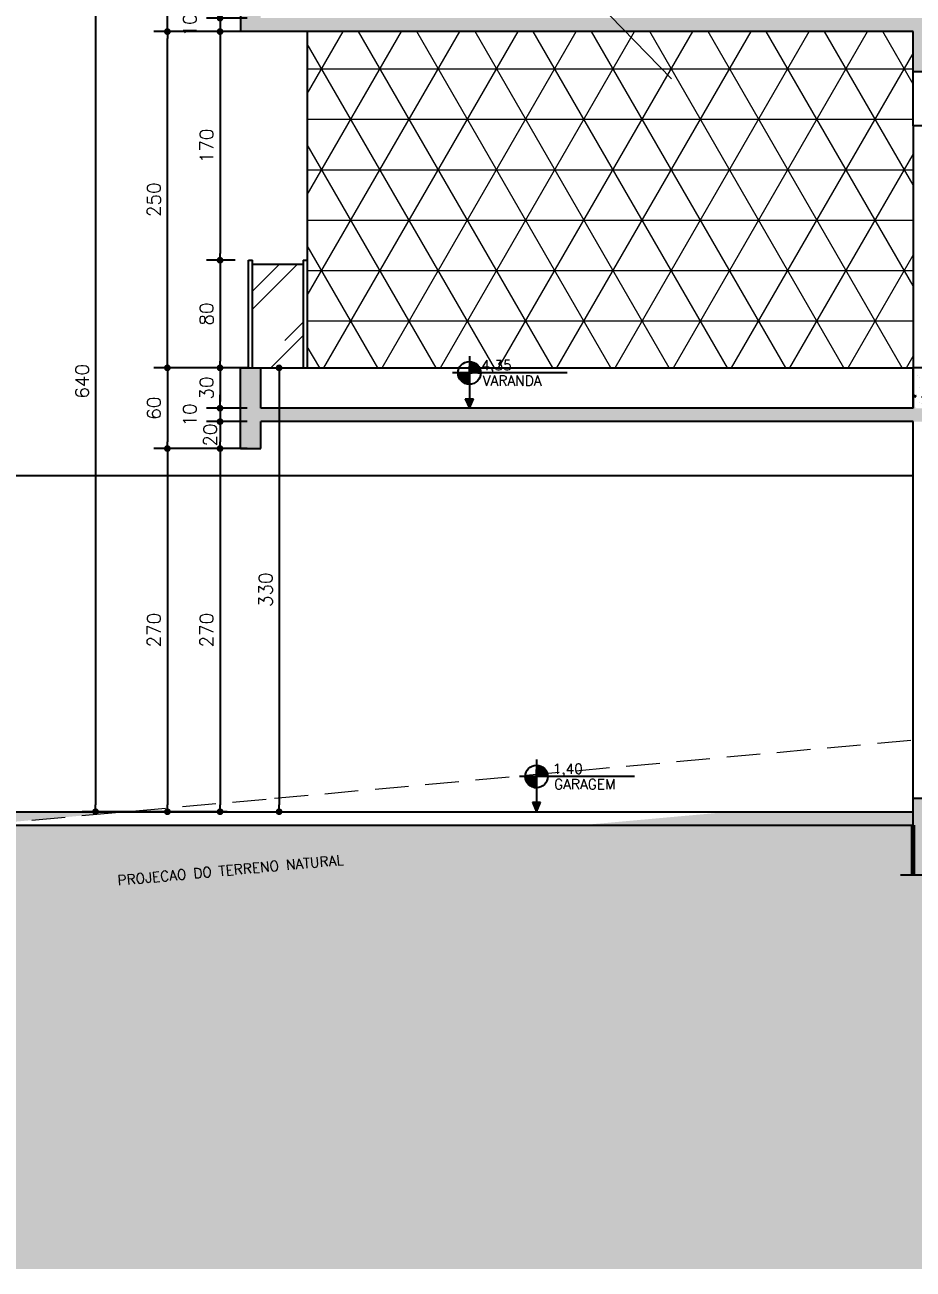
# Model space of a CAD drawing. Header units: inches. Extents: x 580771 to 672494, y 7715997 to 7829530.
# Drawn here: x 652464 to 653125, y 7718961 to 7719887 of the extents above; entities that cross this region are included whole.
import ezdxf

# ---------------------------------------------------------------- set-up
doc = ezdxf.new("R2010")
doc.units = ezdxf.units.IN
doc.header["$MEASUREMENT"] = 0
doc.header["$PDMODE"] = 2
doc.linetypes.add('DASHED2', pattern=[0.375, 0.25, -0.125])
for name, color, linetype, lineweight in [('ARQ-01', 1, 'Continuous', 13), ('ARQ-06', 6, 'Continuous', 60), ('LINHAS FINAS', 1, 'Continuous', 9), ('MEIO_FIO', 7, 'Continuous', 0)]:
    doc.layers.add(name, color=color, linetype=linetype, lineweight=lineweight)
for name, color, linetype in [('Block1', 1, 'Continuous'), ('NIVEL', 2, 'Continuous'), ('P01', 1, 'Continuous'), ('P06', 6, 'Continuous'), ('parede', 6, 'Continuous')]:
    doc.layers.add(name, color=color, linetype=linetype)
doc.styles.add('R80E50', font='romans.shx', dxfattribs={"height": 10})
doc.styles.add('ROMANS', font='romans', dxfattribs={"height": 0.2})
doc.dimstyles.new('ARQ50', dxfattribs={"dimscale": 50, "dimtxt": 10, "dimasz": 0.1, "dimexe": 0.2, "dimexo": 0.2, "dimgap": 0.1, "dimtad": 1, "dimdec": 0, "dimzin": 12, "dimdsep": 46, "dimtxsty": 'R80E50', "dimblk1": 'DOT', "dimblk2": 'DOT', "dimsah": 1, "dimcen": 0.4, "dimclrd": 15, "dimclre": 15, "dimclrt": 3, "dimadec": 0, "dimazin": 0, "dimtfac": 1, "dimtdec": 0, "dimtmove": 2, "dimatfit": 3, "dimldrblk": 'DOT', "dimfxl": 0.2, "dimtolj": 1, "dimtzin": 12, "dimarcsym": 0})
pattern_1 = [(50, (-9023.35, -33683.601), (14.345203652, -1.2550427), [1.5, -16.5]), (355, (-9023.35, -33683.601), (-2.775026672, 15.043842674), [1.2, -13.2]), (100.45144446, (-9022.154, -33683.706), (11.570176935, 13.78879982), [1.27480384, -14.02284224]), (46.1842, (-9023.35, -33679.601), (21.344826613, -3.310385616), [2.25, -24.75]), (96.6356355, (-9021.57, -33679.877), (18.693238913, 19.482372015), [1.91220684, -21.0342752]), (351.184164, (-9023.35, -33679.601), (18.6932389, 19.482372005), [1.8, -19.80000002]), (21, (-9021.35, -33680.601), (11.938141042, -8.052377813), [1.5, -16.5]), (326, (-9021.35, -33680.601), (4.866306638, 14.5030009), [1.2, -13.2]), (71.45144474, (-9020.355, -33681.272), (16.804447535, 6.450623056), [1.2748038, -14.02284224]), (37.5, (-9023.3495, -33683.6013), (0.2431971063, 6.6578770766), [0, -13.04, 0, -13.4, 0, -13.25]), (7.5, (-9023.3495, -33683.601), (5.261390749, 7.8882342376), [0, -7.64, 0, -12.74, 0, -5.05]), (327.5, (-9027.8095, -33683.6013), (10.6764487234, -0.4510974347), [0, -5, 0, -15.6, 0, -20.7]), (317.5, (-9029.8095, -33683.601), (11.663723387, 2.002099647), [0, -6.5, 0, -10.36, 0, -14.7])]

# ---------------------------------------------------------------- blocks, each defined once
blk = doc.blocks.new('*X32')
at = {"color": 0}
for p, q in [((-1683, 3892), (-1680, 3892)), ((-1683, 3891), (-1680, 3891)), ((-1683, 3890), (-1680, 3890)), ((-1683, 3889), (-1680, 3889)), ((-1683, 3882), (-1683, 3888)), ((-1683, 3888), (-1680, 3888)), ((-1682, 3882), (-1682, 3888)), ((-1681, 3882), (-1681, 3888)), ((-1680, 3888), (-1680, 3892.3)), ((-1680, 3882), (-1680, 3888)), ((-1680, 3888), (-1674, 3888)), ((-1680, 3887), (-1674, 3887)), ((-1680, 3886), (-1674, 3886)), ((-1679, 3888), (-1679, 3892)), ((-1678, 3888), (-1678, 3891.6)), ((-1677, 3888), (-1677, 3891.1)), ((-1676, 3888), (-1676, 3890.4)), ((-1675, 3888), (-1675, 3889.6)), ((-1674, 3888), (-1674, 3888.6)), ((-1674, 3882), (-1674, 3888)), ((-1674, 3888), (-1673.5, 3888)), ((-1673, 3882), (-1673, 3887.2)), ((-1672, 3882), (-1672, 3885.4)), ((-1695, 3880), (-1692, 3880)), ((-1694.9, 3879), (-1692, 3879)), ((-1694.7, 3878), (-1692, 3878)), ((-1694.5, 3877), (-1692, 3877)), ((-1694.1, 3876), (-1692, 3876)), ((-1694, 3875.8), (-1694, 3876)), ((-1693, 3874), (-1693, 3876)), ((-1692, 3876), (-1692, 3880.7)), ((-1692, 3872.7), (-1692, 3876)), ((-1692, 3876), (-1686, 3876)), ((-1692, 3875), (-1686, 3875)), ((-1692, 3874), (-1686, 3874)), ((-1692, 3873), (-1686, 3873)), ((-1691, 3876), (-1691, 3880.7)), ((-1690, 3876), (-1690, 3880.7)), ((-1689, 3876), (-1689, 3880.7)), ((-1688, 3876), (-1688, 3880.7)), ((-1687, 3876), (-1687, 3880.7)), ((-1686, 3876), (-1686, 3880.7)), ((-1686, 3880), (-1683, 3880)), ((-1686, 3879), (-1683, 3879)), ((-1686, 3878), (-1683, 3878)), ((-1686, 3877), (-1683, 3877)), ((-1686, 3870), (-1686, 3876)), ((-1686, 3876), (-1683, 3876)), ((-1685, 3870), (-1685, 3876)), ((-1684, 3870), (-1684, 3876)), ((-1683, 3882), (-1680, 3882)), ((-1683, 3881), (-1680, 3881)), ((-1680, 3885), (-1674, 3885)), ((-1680, 3884), (-1674, 3884)), ((-1680, 3883), (-1674, 3883)), ((-1680, 3880.7), (-1680, 3882)), ((-1680, 3882), (-1674, 3882)), ((-1679, 3880.7), (-1679, 3882)), ((-1678, 3880.7), (-1678, 3882)), ((-1677, 3880.7), (-1677, 3882)), ((-1676, 3880.7), (-1676, 3882)), ((-1675, 3880.7), (-1675, 3882)), ((-1674, 3880.7), (-1674, 3882)), ((-1674, 3882), (-1671.1, 3882)), ((-1674, 3881), (-1671.1, 3881)), ((-1691.3, 3872), (-1686, 3872)), ((-1690.1, 3871), (-1686, 3871)), ((-1688.5, 3870), (-1686, 3870)), ((-1688, 3869.8), (-1688, 3870)), ((-1687, 3869.4), (-1687, 3870)), ((-1686, 3869.1), (-1686, 3870)), ((-1686, 3870), (-1683, 3870)), ((-1685.8, 3869), (-1683, 3869))]:
    blk.add_line(p, q, dxfattribs=at)
blk = doc.blocks.new('nível corte')
at = {"layer": 'NIVEL', "color": 2, "linetype": 'Continuous'}
for p, q in [((172038.46, 10236.15), (172038.46, 10197.35)), ((172111.26, 10223.55), (172025.86, 10223.55)), ((172035.46, 10204.35), (172038.46, 10197.35)), ((172035.46, 10204.35), (172041.46, 10204.35)), ((172038.46, 10197.35), (172041.46, 10204.35))]:
    blk.add_line(p, q, dxfattribs=at)
blk.add_circle((172038.46, 10223.55), 8.4, dxfattribs=at)
blk.add_solid([(172035.46, 10204.35), (172038.46, 10197.35), (172041.46, 10204.35), (172038.46, 10197.35)], dxfattribs=at)
at = {"layer": 'NIVEL', "color": 1, "linetype": 'Continuous', "xscale": 0.7000000000116415, "yscale": 0.7000000000116415, "zscale": 0.7000000000116415}
blk.add_blockref('*X32', (173216.6, 7507.07), dxfattribs=at)
blk = doc.blocks.new('_DOT')
at = {"color": 0, "linetype": 'ByBlock'}
blk.add_line((-0.5, 0), (-1, 0), dxfattribs=at)
at = {"color": 0, "linetype": 'ByBlock', "const_width": 0.5}
blk.add_lwpolyline([(-0.25, 0, 1), (0.25, 0, 1)], format="xyb", close=True, dxfattribs=at)
blk = doc.blocks.new('*D487')
at = {"layer": 'Defpoints', "color": 0, "transparency": 16777216}
for p in [(652639.61, 7719891.58), (652609.42, 7719881.58), (652639.61, 7719881.58)]:
    blk.add_point(p, dxfattribs=at)
at = {"layer": 'NIVEL', "color": 15, "lineweight": -2, "transparency": 16777216}
for p, q in [((652609.42, 7719896.58), (652609.42, 7719901.58)), ((652629.61, 7719891.58), (652599.42, 7719891.58)), ((652609.42, 7719891.58), (652609.42, 7719881.58)), ((652629.61, 7719881.58), (652599.42, 7719881.58)), ((652609.42, 7719876.58), (652609.42, 7719871.58))]:
    blk.add_line(p, q, dxfattribs=at)
at = {"layer": 'NIVEL', "color": 15, "lineweight": -2, "transparency": 16777216, "xscale": 5, "yscale": 5, "zscale": 5}
for p, rotation in [((652609.42, 7719891.58), 270), ((652609.42, 7719881.58), 90)]:
    blk.add_blockref('_DOT', p, dxfattribs=dict(at, rotation=rotation))
at = {"layer": 'NIVEL', "color": 3, "transparency": 16777216, "insert": (652586.92, 7719886.58), "char_height": 10, "attachment_point": 5, "rotation": 90, "style": 'R80E50'}
blk.add_mtext('\\A1;10', dxfattribs=at)
blk = doc.blocks.new('*D489')
at = {"layer": 'Defpoints', "color": 0, "transparency": 16777216}
for p in [(652624.61, 7719631.58), (652609.42, 7719601.58), (652639.61, 7719601.58)]:
    blk.add_point(p, dxfattribs=at)
at = {"layer": 'NIVEL', "color": 15, "lineweight": -2, "transparency": 16777216}
for p, q in [((652614.61, 7719631.58), (652599.42, 7719631.58)), ((652609.42, 7719626.58), (652609.42, 7719606.58)), ((652629.61, 7719601.58), (652599.42, 7719601.58))]:
    blk.add_line(p, q, dxfattribs=at)
at = {"layer": 'NIVEL', "color": 15, "lineweight": -2, "transparency": 16777216, "xscale": 5, "yscale": 5, "zscale": 5}
for p, rotation in [((652609.42, 7719631.58), 90), ((652609.42, 7719601.58), 270)]:
    blk.add_blockref('_DOT', p, dxfattribs=dict(at, rotation=rotation))
at = {"layer": 'NIVEL', "color": 3, "transparency": 16777216, "insert": (652599.42, 7719616.58), "char_height": 10, "attachment_point": 5, "rotation": 90, "style": 'R80E50'}
blk.add_mtext('\\A1;30', dxfattribs=at)
blk = doc.blocks.new('*D490')
at = {"layer": 'Defpoints', "color": 0, "transparency": 16777216}
for p in [(652639.61, 7719601.58), (652609.42, 7719591.58), (652639.61, 7719591.58)]:
    blk.add_point(p, dxfattribs=at)
at = {"layer": 'NIVEL', "color": 15, "lineweight": -2, "transparency": 16777216}
for p, q in [((652609.42, 7719606.58), (652609.42, 7719611.58)), ((652629.61, 7719601.58), (652599.42, 7719601.58)), ((652609.42, 7719601.58), (652609.42, 7719591.58)), ((652629.61, 7719591.58), (652599.42, 7719591.58)), ((652609.42, 7719586.58), (652609.42, 7719581.58))]:
    blk.add_line(p, q, dxfattribs=at)
at = {"layer": 'NIVEL', "color": 15, "lineweight": -2, "transparency": 16777216, "xscale": 5, "yscale": 5, "zscale": 5}
for p, rotation in [((652609.42, 7719601.58), 270), ((652609.42, 7719591.58), 90)]:
    blk.add_blockref('_DOT', p, dxfattribs=dict(at, rotation=rotation))
at = {"layer": 'NIVEL', "color": 3, "transparency": 16777216, "insert": (652586.92, 7719596.58), "char_height": 10, "attachment_point": 5, "rotation": 90, "style": 'R80E50'}
blk.add_mtext('\\A1;10', dxfattribs=at)
blk = doc.blocks.new('*D491')
at = {"layer": 'Defpoints', "color": 0, "transparency": 16777216}
for p in [(652639.61, 7719591.58), (652609.42, 7719571.58), (652639.61, 7719571.58)]:
    blk.add_point(p, dxfattribs=at)
at = {"layer": 'NIVEL', "color": 15, "lineweight": -2, "transparency": 16777216}
for p, q in [((652629.61, 7719591.58), (652599.42, 7719591.58)), ((652609.42, 7719586.58), (652609.42, 7719576.58)), ((652629.61, 7719571.58), (652599.42, 7719571.58))]:
    blk.add_line(p, q, dxfattribs=at)
at = {"layer": 'NIVEL', "color": 15, "lineweight": -2, "transparency": 16777216, "xscale": 5, "yscale": 5, "zscale": 5}
for p, rotation in [((652609.42, 7719591.58), 90), ((652609.42, 7719571.58), 270)]:
    blk.add_blockref('_DOT', p, dxfattribs=dict(at, rotation=rotation))
at = {"layer": 'NIVEL', "color": 3, "transparency": 16777216, "insert": (652602.12, 7719581.58), "char_height": 10, "attachment_point": 5, "rotation": 90, "style": 'R80E50'}
blk.add_mtext('\\A1;20', dxfattribs=at)
blk = doc.blocks.new('*D492')
at = {"layer": 'Defpoints', "color": 0, "transparency": 16777216}
for p in [(652639.61, 7719571.58), (652609.42, 7719301.58), (652624.61, 7719301.58)]:
    blk.add_point(p, dxfattribs=at)
at = {"layer": 'NIVEL', "color": 15, "lineweight": -2, "transparency": 16777216}
for p, q in [((652629.61, 7719571.58), (652599.42, 7719571.58)), ((652609.42, 7719566.58), (652609.42, 7719306.58)), ((652614.61, 7719301.58), (652599.42, 7719301.58))]:
    blk.add_line(p, q, dxfattribs=at)
at = {"layer": 'NIVEL', "color": 15, "lineweight": -2, "transparency": 16777216, "xscale": 5, "yscale": 5, "zscale": 5}
for p, rotation in [((652609.42, 7719571.58), 90), ((652609.42, 7719301.58), 270)]:
    blk.add_blockref('_DOT', p, dxfattribs=dict(at, rotation=rotation))
at = {"layer": 'NIVEL', "color": 3, "transparency": 16777216, "insert": (652599.42, 7719436.58), "char_height": 10, "attachment_point": 5, "rotation": 90, "style": 'R80E50'}
blk.add_mtext('\\A1;270', dxfattribs=at)
blk = doc.blocks.new('*D493')
at = {"layer": 'Defpoints', "color": 0, "transparency": 16777216}
for p in [(652639.61, 7719631.58), (652570.27, 7719571.58), (652639.61, 7719571.58)]:
    blk.add_point(p, dxfattribs=at)
at = {"layer": 'NIVEL', "color": 15, "lineweight": -2, "transparency": 16777216}
for p, q in [((652629.61, 7719631.58), (652560.27, 7719631.58)), ((652570.27, 7719626.58), (652570.27, 7719576.58)), ((652629.61, 7719571.58), (652560.27, 7719571.58))]:
    blk.add_line(p, q, dxfattribs=at)
at = {"layer": 'NIVEL', "color": 15, "lineweight": -2, "transparency": 16777216, "xscale": 5, "yscale": 5, "zscale": 5}
for p, rotation in [((652570.27, 7719631.58), 90), ((652570.27, 7719571.58), 270)]:
    blk.add_blockref('_DOT', p, dxfattribs=dict(at, rotation=rotation))
at = {"layer": 'NIVEL', "color": 3, "transparency": 16777216, "insert": (652560.27, 7719601.58), "char_height": 10, "attachment_point": 5, "rotation": 90, "style": 'R80E50'}
blk.add_mtext('\\A1;60', dxfattribs=at)
blk = doc.blocks.new('*D494')
at = {"layer": 'Defpoints', "color": 0, "transparency": 16777216}
for p in [(652639.61, 7719571.58), (652570.27, 7719301.58), (652624.61, 7719301.58)]:
    blk.add_point(p, dxfattribs=at)
at = {"layer": 'NIVEL', "color": 15, "lineweight": -2, "transparency": 16777216}
for p, q in [((652629.61, 7719571.58), (652560.27, 7719571.58)), ((652570.27, 7719566.58), (652570.27, 7719306.58)), ((652614.61, 7719301.58), (652560.27, 7719301.58))]:
    blk.add_line(p, q, dxfattribs=at)
at = {"layer": 'NIVEL', "color": 15, "lineweight": -2, "transparency": 16777216, "xscale": 5, "yscale": 5, "zscale": 5}
for p, rotation in [((652570.27, 7719571.58), 90), ((652570.27, 7719301.58), 270)]:
    blk.add_blockref('_DOT', p, dxfattribs=dict(at, rotation=rotation))
at = {"layer": 'NIVEL', "color": 3, "transparency": 16777216, "insert": (652560.27, 7719436.58), "char_height": 10, "attachment_point": 5, "rotation": 90, "style": 'R80E50'}
blk.add_mtext('\\A1;270', dxfattribs=at)
blk = doc.blocks.new('*D495')
at = {"layer": 'Defpoints', "color": 0, "transparency": 16777216}
for p in [(652639.61, 7719881.58), (652609.42, 7719711.58), (652630.61, 7719711.58)]:
    blk.add_point(p, dxfattribs=at)
at = {"layer": 'NIVEL', "color": 15, "lineweight": -2, "transparency": 16777216}
for p, q in [((652629.61, 7719881.58), (652599.42, 7719881.58)), ((652609.42, 7719876.58), (652609.42, 7719716.58)), ((652620.61, 7719711.58), (652599.42, 7719711.58))]:
    blk.add_line(p, q, dxfattribs=at)
at = {"layer": 'NIVEL', "color": 15, "lineweight": -2, "transparency": 16777216, "xscale": 5, "yscale": 5, "zscale": 5}
for p, rotation in [((652609.42, 7719881.58), 90), ((652609.42, 7719711.58), 270)]:
    blk.add_blockref('_DOT', p, dxfattribs=dict(at, rotation=rotation))
at = {"layer": 'NIVEL', "color": 3, "transparency": 16777216, "insert": (652599.42, 7719796.58), "char_height": 10, "attachment_point": 5, "rotation": 90, "style": 'R80E50'}
blk.add_mtext('\\A1;170', dxfattribs=at)
blk = doc.blocks.new('*D496')
at = {"layer": 'Defpoints', "color": 0, "transparency": 16777216}
for p in [(652630.61, 7719711.58), (652609.42, 7719631.58), (652629.61, 7719631.58)]:
    blk.add_point(p, dxfattribs=at)
at = {"layer": 'NIVEL', "color": 15, "lineweight": -2, "transparency": 16777216}
for p, q in [((652620.61, 7719711.58), (652599.42, 7719711.58)), ((652609.42, 7719706.58), (652609.42, 7719636.58)), ((652619.61, 7719631.58), (652599.42, 7719631.58))]:
    blk.add_line(p, q, dxfattribs=at)
at = {"layer": 'NIVEL', "color": 15, "lineweight": -2, "transparency": 16777216, "xscale": 5, "yscale": 5, "zscale": 5}
for p, rotation in [((652609.42, 7719711.58), 90), ((652609.42, 7719631.58), 270)]:
    blk.add_blockref('_DOT', p, dxfattribs=dict(at, rotation=rotation))
at = {"layer": 'NIVEL', "color": 3, "transparency": 16777216, "insert": (652599.42, 7719671.58), "char_height": 10, "attachment_point": 5, "rotation": 90, "style": 'R80E50'}
blk.add_mtext('\\A1;80', dxfattribs=at)
blk = doc.blocks.new('*D497')
at = {"layer": 'Defpoints', "color": 0, "transparency": 16777216}
for p in [(652570.27, 7719881.58), (652618.3, 7719881.58), (652639.61, 7719631.58)]:
    blk.add_point(p, dxfattribs=at)
at = {"layer": 'NIVEL', "color": 15, "lineweight": -2, "transparency": 16777216}
for p, q in [((652608.3, 7719881.58), (652560.27, 7719881.58)), ((652570.27, 7719636.58), (652570.27, 7719876.58)), ((652629.61, 7719631.58), (652560.27, 7719631.58))]:
    blk.add_line(p, q, dxfattribs=at)
at = {"layer": 'NIVEL', "color": 15, "lineweight": -2, "transparency": 16777216, "xscale": 5, "yscale": 5, "zscale": 5}
for p, rotation in [((652570.27, 7719881.58), 90), ((652570.27, 7719631.58), 270)]:
    blk.add_blockref('_DOT', p, dxfattribs=dict(at, rotation=rotation))
at = {"layer": 'NIVEL', "color": 3, "transparency": 16777216, "insert": (652560.27, 7719756.58), "char_height": 10, "attachment_point": 5, "rotation": 90, "style": 'R80E50'}
blk.add_mtext('\\A1;250', dxfattribs=at)
blk = doc.blocks.new('*D498')
at = {"layer": 'Defpoints', "color": 0, "transparency": 16777216}
for p in [(652570.27, 7719941.58), (652618.3, 7719941.58), (652618.3, 7719881.58)]:
    blk.add_point(p, dxfattribs=at)
at = {"layer": 'NIVEL', "color": 15, "lineweight": -2, "transparency": 16777216}
for p, q in [((652608.3, 7719941.58), (652560.27, 7719941.58)), ((652570.27, 7719886.58), (652570.27, 7719936.58)), ((652608.3, 7719881.58), (652560.27, 7719881.58))]:
    blk.add_line(p, q, dxfattribs=at)
at = {"layer": 'NIVEL', "color": 15, "lineweight": -2, "transparency": 16777216, "xscale": 5, "yscale": 5, "zscale": 5}
for p, rotation in [((652570.27, 7719941.58), 90), ((652570.27, 7719881.58), 270)]:
    blk.add_blockref('_DOT', p, dxfattribs=dict(at, rotation=rotation))
at = {"layer": 'NIVEL', "color": 3, "transparency": 16777216, "insert": (652560.27, 7719911.58), "char_height": 10, "attachment_point": 5, "rotation": 90, "style": 'R80E50'}
blk.add_mtext('\\A1;60', dxfattribs=at)
blk = doc.blocks.new('*D499')
at = {"layer": 'Defpoints', "color": 0, "transparency": 16777216}
for p in [(652624.61, 7719941.58), (652516.92, 7719301.58), (652624.61, 7719301.58)]:
    blk.add_point(p, dxfattribs=at)
at = {"layer": 'NIVEL', "color": 15, "lineweight": -2, "transparency": 16777216}
for p, q in [((652614.61, 7719941.58), (652506.92, 7719941.58)), ((652516.92, 7719936.58), (652516.92, 7719306.58)), ((652614.61, 7719301.58), (652506.92, 7719301.58))]:
    blk.add_line(p, q, dxfattribs=at)
at = {"layer": 'NIVEL', "color": 15, "lineweight": -2, "transparency": 16777216, "xscale": 5, "yscale": 5, "zscale": 5}
for p, rotation in [((652516.92, 7719941.58), 90), ((652516.92, 7719301.58), 270)]:
    blk.add_blockref('_DOT', p, dxfattribs=dict(at, rotation=rotation))
at = {"layer": 'NIVEL', "color": 3, "transparency": 16777216, "insert": (652506.92, 7719621.58), "char_height": 10, "attachment_point": 5, "rotation": 90, "style": 'R80E50'}
blk.add_mtext('\\A1;640', dxfattribs=at)
blk = doc.blocks.new('*D1421')
at = {"layer": 'Defpoints', "color": 0, "transparency": 16777216}
for p in [(652624.61, 7719631.58), (652624.61, 7719301.58), (652653.3, 7719301.58)]:
    blk.add_point(p, dxfattribs=at)
at = {"layer": 'NIVEL', "color": 15, "lineweight": -2, "transparency": 16777216}
for p, q in [((652634.61, 7719631.58), (652663.3, 7719631.58)), ((652653.3, 7719626.58), (652653.3, 7719306.58)), ((652634.61, 7719301.58), (652663.3, 7719301.58))]:
    blk.add_line(p, q, dxfattribs=at)
at = {"layer": 'NIVEL', "color": 15, "lineweight": -2, "transparency": 16777216, "xscale": 5, "yscale": 5, "zscale": 5}
for p, rotation in [((652653.3, 7719631.58), 90), ((652653.3, 7719301.58), 270)]:
    blk.add_blockref('_DOT', p, dxfattribs=dict(at, rotation=rotation))
at = {"layer": 'NIVEL', "color": 3, "transparency": 16777216, "insert": (652643.3, 7719466.58), "char_height": 10, "attachment_point": 5, "rotation": 90, "style": 'R80E50'}
blk.add_mtext('\\A1;330', dxfattribs=at)

msp = doc.modelspace()

# ---------------------------------------------------------------- hatches: boundary and pattern name
at = {"layer": 'ARQ-01'}
h = msp.add_hatch(dxfattribs=at)
h.set_pattern_fill('NET3', color=256, scale=300, style=0, double=1)
h.set_pattern_definition([(0, (-9023.35, -33683.6), (0, 37.5), []), (60, (-9023.35, -33683.6), (-32.47595264, 18.75), []), (120, (-9023.35, -33683.6), (-32.47595264, -18.75), [])])
h.paths.add_polyline_path([(653124.612, 7719881.579), (652674.298, 7719881.579), (652674.298, 7719631.579), (652787.258, 7719631.579, -0.6148428), (652802.249, 7719631.579), (653124.612, 7719631.579)])
h.paths.add_polyline_path([(652802.484, 7719626.126), (652829.805, 7719626.126), (652829.805, 7719639.519), (652802.484, 7719639.519)], flags=9)
at = {"layer": 'Block1'}
h = msp.add_hatch(dxfattribs=at)
h.set_pattern_fill('EARTH', color=256, scale=150, angle=45, style=0, double=1)
h.paths.add_polyline_path([(656276.725, 7719235.785), (656260.654, 7719235.785), (656257.343, 7719243.06), (656251.947, 7719228.358), (656249.892, 7719235.785), (656234.477, 7719235.785), (656234.477, 7719286.579), (655799.612, 7719286.579), (655799.612, 7719235.785), (655783.541, 7719235.785), (655780.23, 7719243.06), (655774.834, 7719228.358), (655772.78, 7719235.785), (655757.364, 7719235.785), (655757.364, 7719301.579), (655204.125, 7719301.579), (655204.125, 7719244.494), (655188.054, 7719244.494), (655184.742, 7719251.77), (655179.347, 7719237.068), (655177.292, 7719244.494), (655161.877, 7719244.494), (655161.877, 7719301.579), (653522.203, 7719301.579), (653522.203, 7719254.494), (653506.132, 7719254.494), (653502.821, 7719261.77), (653497.425, 7719247.068), (653495.371, 7719254.494), (653479.955, 7719254.494), (653479.955, 7719301.579), (653166.861, 7719301.579), (653166.861, 7719254.494), (653150.79, 7719254.494), (653147.478, 7719261.77), (653142.083, 7719247.068), (653140.028, 7719254.494), (653124.612, 7719254.494), (653124.612, 7719291.579), (652428.327, 7719291.579), (652216.594, 7719272.471), (652216.594, 7719244.491), (652200.523, 7719244.491), (652197.211, 7719251.767), (652191.816, 7719237.065), (652189.761, 7719244.491), (652174.612, 7719244.491), (652174.612, 7719268.682), (652095.907, 7719261.579), (651786.551, 7719233.689), (651323.61, 7719164.759), (651323.61, 7719108.35), (651307.539, 7719108.35), (651304.228, 7719115.625), (651298.833, 7719100.924), (651296.778, 7719108.35), (651281.291, 7719108.35), (651281.291, 7719068.5), (651281.291, 7718961.5), (656276.725, 7718961.5)])
h.paths.add_polyline_path([(652533.241, 7719244.855), (652727.247, 7719262.664), (652726.219, 7719273.866), (652532.213, 7719256.058)], flags=24)
at = {"layer": 'LINHAS FINAS'}
h = msp.add_hatch(dxfattribs=at)
h.set_pattern_fill('AR-RROOF', color=256, scale=50, angle=45, style=0)
h.set_pattern_definition([(45, (-9023.35, -33683.6), (42.42640687, 113.137085), [750, -100, 250, -50]), (45, (-8994.005, -33618.9), (-82.37794, 11.6672619), [150, -16.5, 300, -37.5]), (45, (-9035.724, -33635.87), (160.15968594, 207.53584028), [400, -70, 200, -50])])
h.paths.add_polyline_path([(652671.298, 7719708.579), (652633.612, 7719708.579), (652633.612, 7719631.579), (652639.612, 7719631.579), (652671.298, 7719631.579)])
at = {"layer": 'P01'}
h = msp.add_hatch(dxfattribs=at)
h.set_pattern_fill('AR-CONC', color=256, scale=2)
h.set_pattern_definition(pattern_1)
h.paths.add_polyline_path([(655799.612, 7719891.579), (652639.612, 7719891.579), (652639.612, 7719941.579), (652624.612, 7719941.579), (652624.612, 7719881.579), (653124.612, 7719881.579), (653124.612, 7719851.579), (653139.612, 7719851.579), (653139.612, 7719881.579), (653489.612, 7719881.579), (653489.612, 7719851.579), (653504.612, 7719851.579), (653504.612, 7719881.579), (655174.612, 7719881.579), (655174.612, 7719851.579), (655189.612, 7719851.579), (655189.612, 7719881.579), (655619.612, 7719881.579), (655619.612, 7719851.579), (655634.612, 7719851.579), (655634.612, 7719881.579), (655784.612, 7719881.579), (655784.612, 7719851.579), (655799.612, 7719851.579)])
h.paths.add_polyline_path([(655708.786, 7719876.698), (655708.786, 7719896.46), (655693.786, 7719896.46), (655693.786, 7719876.698)], flags=25)
h.paths.add_polyline_path([(655580.062, 7719876.698), (655580.062, 7719896.46), (655565.062, 7719896.46), (655565.062, 7719876.698)], flags=25)
h.paths.add_polyline_path([(655295.113, 7719876.698), (655295.113, 7719896.46), (655280.113, 7719896.46), (655280.113, 7719876.698)], flags=25)
h.paths.add_polyline_path([(655258.477, 7719876.698), (655258.477, 7719896.46), (655243.477, 7719896.46), (655243.477, 7719876.698)], flags=25)
h.paths.add_polyline_path([(655070.915, 7719876.698), (655070.915, 7719896.46), (655055.915, 7719896.46), (655055.915, 7719876.698)], flags=25)
h.paths.add_polyline_path([(654632.056, 7719876.698), (654632.056, 7719896.46), (654617.056, 7719896.46), (654617.056, 7719876.698)], flags=25)
h.paths.add_polyline_path([(654478.787, 7719876.698), (654478.787, 7719896.46), (654463.787, 7719896.46), (654463.787, 7719876.698)], flags=25)
h.paths.add_polyline_path([(654260.652, 7719876.698), (654260.652, 7719896.46), (654245.652, 7719896.46), (654245.652, 7719876.698)], flags=25)
h.paths.add_polyline_path([(654166.454, 7719876.698), (654166.454, 7719896.46), (654151.454, 7719896.46), (654151.454, 7719876.698)], flags=25)
h.paths.add_polyline_path([(653924.803, 7719876.698), (653924.803, 7719896.46), (653909.803, 7719896.46), (653909.803, 7719876.698)], flags=25)
h.paths.add_polyline_path([(653716.402, 7719876.698), (653716.402, 7719896.46), (653701.402, 7719896.46), (653701.402, 7719876.698)], flags=25)
h.paths.add_polyline_path([(653438.758, 7719876.698), (653438.758, 7719896.46), (653423.758, 7719896.46), (653423.758, 7719876.698)], flags=25)
h.paths.add_polyline_path([(653148.23, 7719876.698), (653148.23, 7719896.46), (653133.23, 7719896.46), (653133.23, 7719876.698)], flags=25)
h = msp.add_hatch(dxfattribs=at)
h.set_pattern_fill('AR-CONC', color=256, scale=2)
h.set_pattern_definition(pattern_1)
h.paths.add_polyline_path([(652639.612, 7719591.579), (653139.612, 7719591.579), (653139.612, 7719601.579), (652639.612, 7719601.579), (652639.612, 7719631.579), (652624.612, 7719631.579), (652624.612, 7719571.579), (652639.612, 7719571.579)])
h = msp.add_hatch(dxfattribs=at)
h.set_pattern_fill('AR-CONC', color=256, scale=2)
h.set_pattern_definition([(50, (0, -41893.459), (14.345203652, -1.2550427), [1.5, -16.5]), (355, (0, -41893.459), (-2.775026672, 15.043842674), [1.2, -13.2]), (100.45144446, (1.195, -41893.564), (11.570176935, 13.78879982), [1.27480384, -14.02284224]), (46.1842, (0, -41889.46), (21.344826613, -3.310385616), [2.25, -24.75]), (96.6356355, (1.779, -41889.735), (18.693238913, 19.482372015), [1.91220684, -21.0342752]), (351.184164, (0, -41889.46), (18.6932389, 19.482372005), [1.8, -19.80000002]), (21, (2, -41890.459), (11.938141042, -8.052377813), [1.5, -16.5]), (326, (2, -41890.459), (4.866306638, 14.5030009), [1.2, -13.2]), (71.45144474, (2.995, -41891.13), (16.804447535, 6.450623056), [1.2748038, -14.02284224]), (37.5, (0, -41893.4593), (0.2431971063, 6.6578770766), [0, -13.04, 0, -13.4, 0, -13.25]), (7.5, (0, -41893.459), (5.261390749, 7.8882342376), [0, -7.64, 0, -12.74, 0, -5.05]), (327.5, (-4.46, -41893.459), (10.6764487234, -0.4510974347), [0, -5, 0, -15.6, 0, -20.7]), (317.5, (-6.46, -41893.459), (11.663723387, 2.002099647), [0, -6.5, 0, -10.36, 0, -14.7])])
h.paths.add_polyline_path([(653139.612, 7719631.579), (653124.612, 7719631.579), (653124.612, 7719601.579), (653139.612, 7719601.579)])
h = msp.add_hatch(dxfattribs=at)
h.set_pattern_fill('AR-CONC', color=256, scale=2)
h.set_pattern_definition(pattern_1)
h.paths.add_polyline_path([(656276.725, 7719286.579), (656276.725, 7719296.579), (655799.612, 7719296.579), (655799.612, 7719311.579), (653124.612, 7719311.579), (653124.612, 7719301.579), (652989.133, 7719301.579), (652878.327, 7719291.579), (653124.612, 7719291.579), (653124.612, 7719254.494), (653140.028, 7719254.494), (653142.083, 7719247.068), (653147.478, 7719261.77), (653150.79, 7719254.494), (653166.861, 7719254.494), (653166.861, 7719301.579), (653479.955, 7719301.579), (653479.955, 7719254.494), (653495.371, 7719254.494), (653497.425, 7719247.068), (653502.821, 7719261.77), (653506.132, 7719254.494), (653522.203, 7719254.494), (653522.203, 7719301.579), (655161.877, 7719301.579), (655161.877, 7719244.494), (655177.292, 7719244.494), (655179.347, 7719237.068), (655184.742, 7719251.77), (655188.054, 7719244.494), (655204.125, 7719244.494), (655204.125, 7719301.579), (655757.364, 7719301.579), (655757.364, 7719235.785), (655772.78, 7719235.785), (655774.834, 7719228.358), (655780.23, 7719243.06), (655783.541, 7719235.785), (655799.612, 7719235.785), (655799.612, 7719286.579)])
h = msp.add_hatch(dxfattribs=at)
h.set_pattern_fill('AR-CONC', color=256, scale=2)
h.set_pattern_definition([(50, (-9473.35, -33683.601), (14.345203652, -1.2550427), [1.5, -16.5]), (355, (-9473.35, -33683.601), (-2.775026672, 15.043842674), [1.2, -13.2]), (100.45144446, (-9472.154, -33683.706), (11.570176935, 13.78879982), [1.27480384, -14.02284224]), (46.1842, (-9473.35, -33679.601), (21.344826613, -3.310385616), [2.25, -24.75]), (96.6356355, (-9471.57, -33679.877), (18.693238913, 19.482372015), [1.91220684, -21.0342752]), (351.184164, (-9473.35, -33679.601), (18.6932389, 19.482372005), [1.8, -19.80000002]), (21, (-9471.35, -33680.601), (11.938141042, -8.052377813), [1.5, -16.5]), (326, (-9471.35, -33680.601), (4.866306638, 14.5030009), [1.2, -13.2]), (71.45144474, (-9470.355, -33681.272), (16.804447535, 6.450623056), [1.2748038, -14.02284224]), (37.5, (-9473.3495, -33683.6013), (0.2431971063, 6.6578770766), [0, -13.04, 0, -13.4, 0, -13.25]), (7.5, (-9473.3495, -33683.601), (5.261390749, 7.8882342376), [0, -7.64, 0, -12.74, 0, -5.05]), (327.5, (-9477.8095, -33683.6013), (10.6764487234, -0.4510974347), [0, -5, 0, -15.6, 0, -20.7]), (317.5, (-9479.8095, -33683.601), (11.663723387, 2.002099647), [0, -6.5, 0, -10.36, 0, -14.7])])
h.paths.add_polyline_path([(652175.353, 7719291.579), (652428.327, 7719291.579), (652539.133, 7719301.579), (652174.612, 7719301.579), (651614.427, 7719218.171), (651786.551, 7719233.689)])

# ---------------------------------------------------------------- linework, layer by layer
at = {"layer": 'ARQ-06'}
msp.add_line((653124.612, 7719254.494), (653124.612, 7719291.579), dxfattribs=at)
at = {"layer": 'Block1'}
msp.add_lwpolyline([(653176.993, 7719254.494), (653150.79, 7719254.494), (653147.478, 7719261.77), (653142.083, 7719247.068), (653140.028, 7719254.494), (653115.228, 7719254.494)], dxfattribs=at)
at = {"layer": 'LINHAS FINAS', "lineweight": 5}
msp.add_lwpolyline([(652945.095, 7719846.516), (652789.56, 7720006.223), (652568.204, 7720006.223)], dxfattribs=at)
at = {"layer": 'MEIO_FIO', "color": 2, "linetype": 'DASHED2', "ltscale": 100}
msp.add_lwpolyline([(651281.362, 7719168.579), (651541.316, 7719211.579), (652095.907, 7719261.579), (652649.94, 7719311.579), (653197.171, 7719361.579), (653847.323, 7719411.579), (654548.97, 7719461.579), (655347.151, 7719511.579), (656275.767, 7719541.471)], dxfattribs=at)
at = {"layer": 'NIVEL'}
for p, q in [((653124.612, 7719811.579), (653124.612, 7719631.579)), ((652630.612, 7719631.579), (652630.612, 7719711.579)), ((652630.612, 7719711.579), (652633.612, 7719711.579)), ((652633.612, 7719631.579), (652633.612, 7719711.579)), ((653124.612, 7719311.579), (653124.612, 7719591.579)), ((652189.756, 7719551.579), (652730.612, 7719551.579)), ((652624.612, 7719551.579), (653124.612, 7719551.579))]:
    msp.add_line(p, q, dxfattribs=at)
at = {"layer": 'P01'}
for p, q in [((652674.298, 7719881.579), (652674.298, 7719631.579)), ((652671.298, 7719711.579), (652671.298, 7719631.579)), ((652671.298, 7719711.579), (652674.298, 7719711.579)), ((652633.612, 7719708.579), (652671.298, 7719708.579))]:
    msp.add_line(p, q, dxfattribs=at)
at = {"layer": 'parede'}
for p, q in [((652624.612, 7719941.579), (652624.612, 7719881.579)), ((653124.612, 7719881.579), (652624.612, 7719881.579)), ((653124.612, 7719811.579), (653124.612, 7719881.579)), ((653139.612, 7719851.579), (653124.612, 7719851.579)), ((653139.612, 7719811.579), (653124.612, 7719811.579)), ((652624.612, 7719571.579), (652624.612, 7719631.579)), ((652624.612, 7719631.579), (652639.612, 7719631.579)), ((652639.612, 7719601.579), (652639.612, 7719631.579)), ((653124.612, 7719601.579), (653124.612, 7719631.579)), ((653139.612, 7719631.579), (653124.612, 7719631.579)), ((653124.612, 7719601.579), (652639.612, 7719601.579)), ((653124.612, 7719591.579), (652639.612, 7719591.579)), ((652639.612, 7719571.579), (652639.612, 7719591.579)), ((652624.612, 7719571.579), (652639.612, 7719571.579)), ((653124.612, 7719311.579), (655799.612, 7719311.579)), ((653124.612, 7719291.579), (653124.612, 7719311.579)), ((652174.612, 7719301.579), (653124.612, 7719301.579)), ((652216.594, 7719291.579), (653124.612, 7719291.579))]:
    msp.add_line(p, q, dxfattribs=at)
at = {"layer": 'parede', "color": 2}
msp.add_line((652639.612, 7719631.579), (653124.612, 7719631.579), dxfattribs=at)
at = {"layer": 'parede'}
msp.add_lwpolyline([(653139.612, 7719601.579), (653139.612, 7719631.579), (653124.612, 7719631.579), (653124.612, 7719601.579)], dxfattribs=at)

# ---------------------------------------------------------------- block references
at = {"layer": 'P06'}
for p in [(480756.292, 7709404.234), (480806.217, 7709104.234)]:
    msp.add_blockref('nível corte', p, dxfattribs=at)

# ---------------------------------------------------------------- texts
at = {"layer": 'NIVEL', "style": 'ROMANS'}
for s, p in [('4,35', (652803.645, 7719629.787)), ('VARANDA', (652804.686, 7719618.339)), ('1,40', (652856.658, 7719329.787)), ('GARAGEM', (652857.7, 7719318.339))]:
    msp.add_text(s, height=7.5, dxfattribs=at).set_placement(p)
msp.add_text('PROJECAO DO TERRENO NATURAL', height=7.5, rotation=5.244655, dxfattribs=at).set_placement((652533.514, 7719246.763))

# ---------------------------------------------------------------- dimensions: what is measured, and where the dimension line sits
at = {"layer": 'NIVEL'}
for base, p1, p2, picture, middle in [((652516.922, 7719301.579), (652624.612, 7719941.579), (652624.612, 7719301.579), '*D499', (652506.922, 7719621.579)), ((652570.271, 7719941.579), (652618.299, 7719881.579), (652618.299, 7719941.579), '*D498', (652560.271, 7719911.579)), ((652609.42, 7719881.579), (652639.612, 7719891.579), (652639.612, 7719881.579), '*D487', (652586.92, 7719886.579)), ((652570.271, 7719881.579), (652639.612, 7719631.579), (652618.299, 7719881.579), '*D497', (652560.271, 7719756.579)), ((652609.42, 7719711.579), (652639.612, 7719881.579), (652630.612, 7719711.579), '*D495', (652599.42, 7719796.579)), ((652609.42, 7719631.579), (652630.612, 7719711.579), (652629.612, 7719631.579), '*D496', (652599.42, 7719671.579)), ((652570.271, 7719571.579), (652639.612, 7719631.579), (652639.612, 7719571.579), '*D493', (652560.271, 7719601.579)), ((652609.42, 7719601.579), (652624.612, 7719631.579), (652639.612, 7719601.579), '*D489', (652599.42, 7719616.579)), ((652653.304, 7719301.579), (652624.612, 7719631.579), (652624.612, 7719301.579), '*D1421', (652643.304, 7719466.579)), ((652609.42, 7719591.579), (652639.612, 7719601.579), (652639.612, 7719591.579), '*D490', (652586.92, 7719596.579)), ((652570.271, 7719301.579), (652639.612, 7719571.579), (652624.612, 7719301.579), '*D494', (652560.271, 7719436.579)), ((652609.42, 7719301.579), (652639.612, 7719571.579), (652624.612, 7719301.579), '*D492', (652599.42, 7719436.579))]:
    dim = msp.add_linear_dim(base=base, p1=p1, p2=p2, angle=90, dimstyle='ARQ50', dxfattribs=at)
    dim.commit()
    dim.dimension.update_dxf_attribs({"geometry": picture, "text_midpoint": middle})
dim = msp.add_linear_dim(base=(652609.42, 7719571.579), p1=(652639.612, 7719591.579), p2=(652639.612, 7719571.579), angle=90, dimstyle='ARQ50', dxfattribs=at)
dim.commit()
dim.dimension.update_dxf_attribs({"geometry": '*D491', "text_midpoint": (652602.122, 7719581.579), "dimtype": 160})

doc.saveas('drawing.dxf')
